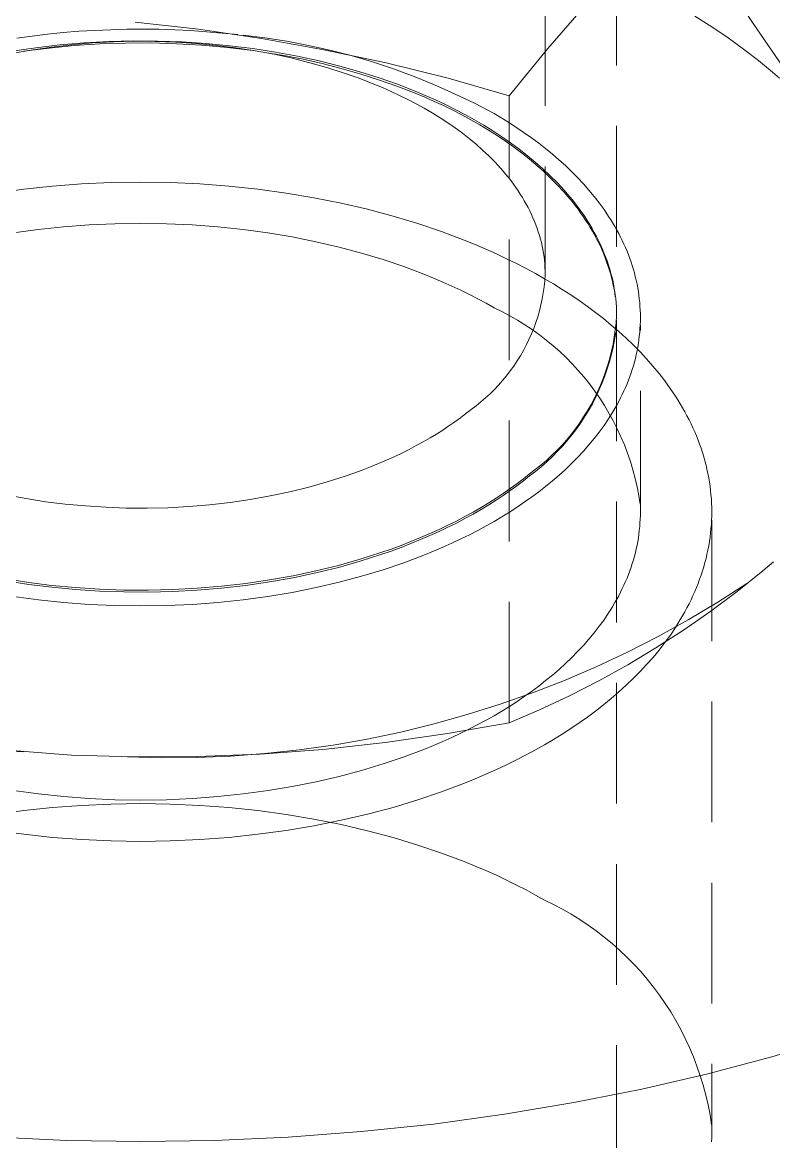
# Model space of a CAD drawing. Header units: millimetres. Extents: x -124 to 15640, y 659 to 4121.
# Drawn here: x 4185.07 to 4192.96, y 2325.64 to 2337.41 of the extents above; entities that cross this region are included whole.
import ezdxf

# ---------------------------------------------------------------- set-up
doc = ezdxf.new("R2010")
doc.units = ezdxf.units.MM
doc.linetypes.add('HIDDEN', pattern=[1.905, 1.27, -0.635])
doc.layers.add('ZANO_R_przerywana', color=7, linetype='HIDDEN', lineweight=0)

msp = doc.modelspace()

# ---------------------------------------------------------------- linework, layer by layer
at = {"layer": 'ZANO_R_przerywana'}
for p, q in [((4191.311, 2342.032), (4191.311, 2334.324)), ((4190.561, 2341.607), (4190.561, 2334.753)), ((4192.74, 2337.403), (4192.352, 2338.004)), ((4190.589, 2337.131), (4191.01, 2337.614)), ((4192.132, 2337.472), (4192.311, 2337.359)), ((4185.663, 2337.312), (4185.83, 2337.322)), ((4185.83, 2337.322), (4185.997, 2337.329)), ((4185.997, 2337.329), (4186.165, 2337.334)), ((4186.165, 2337.334), (4186.333, 2337.335)), ((4186.917, 2337.334), (4186.252, 2337.408)), ((4186.333, 2337.335), (4186.501, 2337.333)), ((4186.501, 2337.333), (4186.669, 2337.328)), ((4186.669, 2337.328), (4186.836, 2337.32)), ((4186.836, 2337.32), (4187.003, 2337.308)), ((4187.579, 2337.238), (4186.917, 2337.334)), ((4192.311, 2337.359), (4192.482, 2337.243)), ((4193.147, 2336.814), (4192.74, 2337.403)), ((4185.009, 2337.24), (4185.17, 2337.262)), ((4185.17, 2337.262), (4185.333, 2337.282)), ((4185.333, 2337.282), (4185.497, 2337.298)), ((4185.497, 2337.298), (4185.663, 2337.312)), ((4185.975, 2337.205), (4185.717, 2337.191)), ((4186.025, 2337.201), (4185.807, 2337.19)), ((4186.232, 2337.211), (4185.975, 2337.205)), ((4186.244, 2337.207), (4186.025, 2337.201)), ((4186.489, 2337.209), (4186.232, 2337.211)), ((4186.462, 2337.205), (4186.244, 2337.207)), ((4186.679, 2337.198), (4186.462, 2337.205)), ((4186.744, 2337.2), (4186.489, 2337.209)), ((4186.893, 2337.184), (4186.679, 2337.198)), ((4186.996, 2337.184), (4186.744, 2337.2)), ((4187.003, 2337.308), (4187.168, 2337.294)), ((4187.168, 2337.294), (4187.332, 2337.277)), ((4187.387, 2337.27), (4187.617, 2337.243)), ((4188.237, 2337.119), (4187.579, 2337.238)), ((4187.617, 2337.243), (4187.846, 2337.207)), ((4187.846, 2337.207), (4188.074, 2337.164)), ((4192.482, 2337.243), (4192.646, 2337.125)), ((4185.16, 2337.115), (4184.951, 2337.078)), ((4185.208, 2337.14), (4184.957, 2337.103)), ((4185.348, 2337.136), (4185.082, 2337.102)), ((4185.373, 2337.146), (4185.16, 2337.115)), ((4185.461, 2337.169), (4185.208, 2337.14)), ((4185.615, 2337.162), (4185.348, 2337.136)), ((4185.589, 2337.171), (4185.373, 2337.146)), ((4185.717, 2337.191), (4185.461, 2337.169)), ((4185.807, 2337.19), (4185.589, 2337.171)), ((4185.883, 2337.18), (4185.615, 2337.162)), ((4186.151, 2337.189), (4185.883, 2337.18)), ((4186.419, 2337.19), (4186.151, 2337.189)), ((4186.687, 2337.182), (4186.419, 2337.19)), ((4186.955, 2337.166), (4186.687, 2337.182)), ((4187.104, 2337.164), (4186.893, 2337.184)), ((4187.222, 2337.142), (4186.955, 2337.166)), ((4187.244, 2337.16), (4186.996, 2337.184)), ((4187.312, 2337.138), (4187.104, 2337.164)), ((4187.488, 2337.109), (4187.222, 2337.142)), ((4187.488, 2337.13), (4187.244, 2337.16)), ((4187.514, 2337.107), (4187.312, 2337.138)), ((4187.727, 2337.093), (4187.488, 2337.13)), ((4187.712, 2337.07), (4187.514, 2337.107)), ((4187.816, 2337.057), (4187.614, 2337.091)), ((4187.959, 2337.05), (4187.727, 2337.093)), ((4188.074, 2337.164), (4188.3, 2337.114)), ((4188.892, 2336.979), (4188.237, 2337.119)), ((4188.3, 2337.114), (4188.524, 2337.056)), ((4190.184, 2336.635), (4190.589, 2337.131)), ((4192.646, 2337.125), (4192.802, 2337.004)), ((4187.904, 2337.028), (4187.712, 2337.07)), ((4188.018, 2337.018), (4187.816, 2337.057)), ((4188.089, 2336.982), (4187.904, 2337.028)), ((4188.185, 2337.001), (4187.959, 2337.05)), ((4188.218, 2336.973), (4188.018, 2337.018)), ((4188.268, 2336.931), (4188.089, 2336.982)), ((4188.403, 2336.946), (4188.185, 2337.001)), ((4188.417, 2336.922), (4188.218, 2336.973)), ((4188.524, 2337.056), (4188.746, 2336.99)), ((4188.746, 2336.99), (4188.966, 2336.917)), ((4189.541, 2336.818), (4188.892, 2336.979)), ((4192.802, 2337.004), (4192.951, 2336.881)), ((4188.44, 2336.877), (4188.268, 2336.931)), ((4188.613, 2336.887), (4188.403, 2336.946)), ((4188.614, 2336.866), (4188.417, 2336.922)), ((4188.605, 2336.819), (4188.44, 2336.877)), ((4188.816, 2336.823), (4188.613, 2336.887)), ((4188.81, 2336.803), (4188.614, 2336.866)), ((4188.966, 2336.917), (4189.184, 2336.838)), ((4192.951, 2336.881), (4193.022, 2336.818)), ((4188.762, 2336.758), (4188.605, 2336.819)), ((4188.853, 2336.72), (4188.762, 2336.758)), ((4189.003, 2336.735), (4188.81, 2336.803)), ((4189.009, 2336.755), (4188.816, 2336.823)), ((4189.194, 2336.662), (4189.003, 2336.735)), ((4189.194, 2336.683), (4189.009, 2336.755)), ((4189.184, 2336.838), (4189.398, 2336.75)), ((4189.398, 2336.75), (4189.61, 2336.656)), ((4190.184, 2336.635), (4189.541, 2336.818)), ((4188.943, 2336.68), (4188.853, 2336.72)), ((4189.032, 2336.639), (4188.943, 2336.68)), ((4189.119, 2336.595), (4189.032, 2336.639)), ((4189.301, 2336.638), (4189.194, 2336.683)), ((4189.295, 2336.62), (4189.194, 2336.662)), ((4189.394, 2336.576), (4189.295, 2336.62)), ((4189.407, 2336.591), (4189.301, 2336.638)), ((4189.61, 2336.656), (4189.819, 2336.555)), ((4190.184, 2330.045), (4190.184, 2336.635)), ((4189.206, 2336.55), (4189.119, 2336.595)), ((4189.291, 2336.503), (4189.206, 2336.55)), ((4189.375, 2336.454), (4189.291, 2336.503)), ((4189.493, 2336.531), (4189.394, 2336.576)), ((4189.512, 2336.542), (4189.407, 2336.591)), ((4189.59, 2336.483), (4189.493, 2336.531)), ((4189.615, 2336.491), (4189.512, 2336.542)), ((4189.717, 2336.438), (4189.615, 2336.491)), ((4189.819, 2336.555), (4190.024, 2336.447)), ((4189.457, 2336.403), (4189.375, 2336.454)), ((4189.537, 2336.351), (4189.457, 2336.403)), ((4189.686, 2336.434), (4189.59, 2336.483)), ((4189.781, 2336.382), (4189.686, 2336.434)), ((4189.817, 2336.383), (4189.717, 2336.438)), ((4189.874, 2336.329), (4189.781, 2336.382)), ((4189.915, 2336.325), (4189.817, 2336.383)), ((4190.024, 2336.447), (4190.105, 2336.399)), ((4190.105, 2336.399), (4190.185, 2336.349)), ((4189.615, 2336.297), (4189.537, 2336.351)), ((4189.691, 2336.241), (4189.615, 2336.297)), ((4189.966, 2336.274), (4189.874, 2336.329)), ((4190.012, 2336.266), (4189.915, 2336.325)), ((4190.055, 2336.217), (4189.966, 2336.274)), ((4190.106, 2336.204), (4190.012, 2336.266)), ((4190.185, 2336.349), (4190.264, 2336.298)), ((4190.264, 2336.298), (4190.342, 2336.246)), ((4189.764, 2336.184), (4189.691, 2336.241)), ((4189.835, 2336.125), (4189.764, 2336.184)), ((4190.143, 2336.158), (4190.055, 2336.217)), ((4190.198, 2336.141), (4190.106, 2336.204)), ((4190.228, 2336.098), (4190.143, 2336.158)), ((4190.287, 2336.075), (4190.198, 2336.141)), ((4190.342, 2336.246), (4190.418, 2336.192)), ((4190.418, 2336.192), (4190.493, 2336.136)), ((4189.904, 2336.064), (4189.835, 2336.125)), ((4189.97, 2336.002), (4189.904, 2336.064)), ((4190.312, 2336.036), (4190.228, 2336.098)), ((4190.373, 2336.008), (4190.287, 2336.075)), ((4190.392, 2335.972), (4190.312, 2336.036)), ((4190.493, 2336.136), (4190.566, 2336.08)), ((4190.566, 2336.08), (4190.637, 2336.021)), ((4190.637, 2336.021), (4190.706, 2335.962)), ((4190.032, 2335.939), (4189.97, 2336.002)), ((4190.063, 2335.906), (4190.032, 2335.939)), ((4190.092, 2335.874), (4190.063, 2335.906)), ((4190.457, 2335.938), (4190.373, 2336.008)), ((4190.47, 2335.906), (4190.392, 2335.972)), ((4190.538, 2335.867), (4190.457, 2335.938)), ((4190.546, 2335.839), (4190.47, 2335.906)), ((4190.706, 2335.962), (4190.774, 2335.901)), ((4190.121, 2335.841), (4190.092, 2335.874)), ((4190.149, 2335.808), (4190.121, 2335.841)), ((4190.176, 2335.774), (4190.149, 2335.808)), ((4190.615, 2335.794), (4190.538, 2335.867)), ((4190.618, 2335.77), (4190.546, 2335.839)), ((4190.689, 2335.719), (4190.615, 2335.794)), ((4190.774, 2335.901), (4190.839, 2335.838)), ((4190.839, 2335.838), (4190.902, 2335.775)), ((4185.082, 2335.653), (4185.385, 2335.685)), ((4185.385, 2335.685), (4185.691, 2335.708)), ((4185.691, 2335.708), (4186.001, 2335.722)), ((4186.001, 2335.722), (4186.311, 2335.727)), ((4186.311, 2335.727), (4186.622, 2335.722)), ((4186.622, 2335.722), (4186.931, 2335.708)), ((4186.931, 2335.708), (4187.237, 2335.685)), ((4187.237, 2335.685), (4187.541, 2335.653)), ((4190.202, 2335.74), (4190.176, 2335.774)), ((4190.228, 2335.706), (4190.202, 2335.74)), ((4190.253, 2335.672), (4190.228, 2335.706)), ((4190.276, 2335.637), (4190.253, 2335.672)), ((4190.688, 2335.7), (4190.618, 2335.77)), ((4190.754, 2335.628), (4190.688, 2335.7)), ((4190.725, 2335.681), (4190.689, 2335.719)), ((4190.759, 2335.643), (4190.725, 2335.681)), ((4190.902, 2335.775), (4190.962, 2335.71)), ((4190.962, 2335.71), (4191.021, 2335.644)), ((4184.783, 2335.612), (4185.082, 2335.653)), ((4187.541, 2335.653), (4187.839, 2335.612)), ((4187.839, 2335.612), (4188.131, 2335.563)), ((4188.131, 2335.563), (4188.417, 2335.506)), ((4190.299, 2335.602), (4190.276, 2335.637)), ((4190.321, 2335.567), (4190.299, 2335.602)), ((4190.342, 2335.531), (4190.321, 2335.567)), ((4190.786, 2335.592), (4190.754, 2335.628)), ((4190.793, 2335.604), (4190.759, 2335.643)), ((4190.817, 2335.555), (4190.786, 2335.592)), ((4190.826, 2335.565), (4190.793, 2335.604)), ((4190.848, 2335.518), (4190.817, 2335.555)), ((4190.858, 2335.525), (4190.826, 2335.565)), ((4191.021, 2335.644), (4191.076, 2335.576)), ((4191.076, 2335.576), (4191.129, 2335.508)), ((4188.417, 2335.506), (4188.694, 2335.442)), ((4188.694, 2335.442), (4188.963, 2335.37)), ((4190.362, 2335.496), (4190.342, 2335.531)), ((4190.381, 2335.46), (4190.362, 2335.496)), ((4190.4, 2335.424), (4190.381, 2335.46)), ((4190.877, 2335.481), (4190.848, 2335.518)), ((4190.889, 2335.486), (4190.858, 2335.525)), ((4190.906, 2335.443), (4190.877, 2335.481)), ((4190.919, 2335.445), (4190.889, 2335.486)), ((4190.933, 2335.405), (4190.906, 2335.443)), ((4190.948, 2335.405), (4190.919, 2335.445)), ((4191.129, 2335.508), (4191.18, 2335.438)), ((4191.18, 2335.438), (4191.227, 2335.367)), ((4188.963, 2335.37), (4189.223, 2335.291)), ((4190.417, 2335.387), (4190.4, 2335.424)), ((4190.433, 2335.351), (4190.417, 2335.387)), ((4190.449, 2335.314), (4190.433, 2335.351)), ((4190.463, 2335.277), (4190.449, 2335.314)), ((4190.96, 2335.367), (4190.933, 2335.405)), ((4190.976, 2335.364), (4190.948, 2335.405)), ((4190.986, 2335.328), (4190.96, 2335.367)), ((4191.003, 2335.323), (4190.976, 2335.364)), ((4191.011, 2335.289), (4190.986, 2335.328)), ((4191.029, 2335.281), (4191.003, 2335.323)), ((4191.227, 2335.367), (4191.25, 2335.332)), ((4191.25, 2335.332), (4191.272, 2335.296)), ((4185.235, 2335.229), (4184.974, 2335.194)), ((4185.501, 2335.257), (4185.235, 2335.229)), ((4185.769, 2335.277), (4185.501, 2335.257)), ((4186.039, 2335.289), (4185.769, 2335.277)), ((4186.311, 2335.293), (4186.039, 2335.289)), ((4186.583, 2335.289), (4186.311, 2335.293)), ((4186.853, 2335.277), (4186.583, 2335.289)), ((4187.122, 2335.257), (4186.853, 2335.277)), ((4187.387, 2335.229), (4187.122, 2335.257)), ((4187.648, 2335.194), (4187.387, 2335.229)), ((4189.223, 2335.291), (4189.472, 2335.207)), ((4189.472, 2335.207), (4189.711, 2335.117)), ((4190.477, 2335.241), (4190.463, 2335.277)), ((4190.489, 2335.204), (4190.477, 2335.241)), ((4190.501, 2335.166), (4190.489, 2335.204)), ((4191.035, 2335.25), (4191.011, 2335.289)), ((4191.053, 2335.24), (4191.029, 2335.281)), ((4191.058, 2335.211), (4191.035, 2335.25)), ((4191.077, 2335.198), (4191.053, 2335.24)), ((4191.08, 2335.172), (4191.058, 2335.211)), ((4191.1, 2335.156), (4191.077, 2335.198)), ((4191.272, 2335.296), (4191.293, 2335.26)), ((4191.293, 2335.26), (4191.314, 2335.223)), ((4191.314, 2335.223), (4191.334, 2335.187)), ((4187.904, 2335.151), (4187.648, 2335.194)), ((4188.153, 2335.101), (4187.904, 2335.151)), ((4188.396, 2335.044), (4188.153, 2335.101)), ((4189.711, 2335.117), (4189.826, 2335.07)), ((4190.511, 2335.129), (4190.501, 2335.166)), ((4190.521, 2335.092), (4190.511, 2335.129)), ((4190.529, 2335.055), (4190.521, 2335.092)), ((4191.101, 2335.132), (4191.08, 2335.172)), ((4191.121, 2335.113), (4191.1, 2335.156)), ((4191.121, 2335.092), (4191.101, 2335.132)), ((4191.142, 2335.07), (4191.121, 2335.113)), ((4191.141, 2335.052), (4191.121, 2335.092)), ((4191.334, 2335.187), (4191.353, 2335.15)), ((4191.353, 2335.15), (4191.371, 2335.113)), ((4191.371, 2335.113), (4191.388, 2335.076)), ((4188.632, 2334.981), (4188.396, 2335.044)), ((4188.859, 2334.913), (4188.632, 2334.981)), ((4189.826, 2335.07), (4189.939, 2335.022)), ((4189.939, 2335.022), (4190.049, 2334.972)), ((4190.049, 2334.972), (4190.155, 2334.922)), ((4190.537, 2335.017), (4190.529, 2335.055)), ((4190.543, 2334.98), (4190.537, 2335.017)), ((4190.549, 2334.942), (4190.543, 2334.98)), ((4191.159, 2335.012), (4191.141, 2335.052)), ((4191.161, 2335.028), (4191.142, 2335.07)), ((4191.176, 2334.971), (4191.159, 2335.012)), ((4191.179, 2334.984), (4191.161, 2335.028)), ((4191.192, 2334.93), (4191.176, 2334.971)), ((4191.196, 2334.941), (4191.179, 2334.984)), ((4191.388, 2335.076), (4191.405, 2335.038)), ((4191.405, 2335.038), (4191.421, 2335.001)), ((4191.421, 2335.001), (4191.436, 2334.963)), ((4191.436, 2334.963), (4191.45, 2334.925)), ((4189.077, 2334.839), (4188.859, 2334.913)), ((4190.155, 2334.922), (4190.259, 2334.871)), ((4190.259, 2334.871), (4190.36, 2334.819)), ((4190.553, 2334.905), (4190.549, 2334.942)), ((4190.557, 2334.867), (4190.553, 2334.905)), ((4190.559, 2334.83), (4190.557, 2334.867)), ((4191.207, 2334.89), (4191.192, 2334.93)), ((4191.212, 2334.898), (4191.196, 2334.941)), ((4191.221, 2334.849), (4191.207, 2334.89)), ((4191.226, 2334.854), (4191.212, 2334.898)), ((4191.235, 2334.808), (4191.221, 2334.849)), ((4191.24, 2334.811), (4191.226, 2334.854)), ((4191.45, 2334.925), (4191.463, 2334.887)), ((4191.463, 2334.887), (4191.476, 2334.849)), ((4191.476, 2334.849), (4191.488, 2334.81)), ((4189.286, 2334.76), (4189.077, 2334.839)), ((4189.387, 2334.719), (4189.286, 2334.76)), ((4190.36, 2334.819), (4190.459, 2334.766)), ((4190.459, 2334.766), (4190.554, 2334.712)), ((4190.557, 2334.689), (4190.561, 2334.753)), ((4190.561, 2334.792), (4190.559, 2334.83)), ((4191.247, 2334.767), (4191.235, 2334.808)), ((4191.252, 2334.767), (4191.24, 2334.811)), ((4191.258, 2334.725), (4191.247, 2334.767)), ((4191.264, 2334.723), (4191.252, 2334.767)), ((4191.268, 2334.684), (4191.258, 2334.725)), ((4191.488, 2334.81), (4191.498, 2334.772)), ((4191.498, 2334.772), (4191.508, 2334.733)), ((4191.508, 2334.733), (4191.518, 2334.695)), ((4189.485, 2334.677), (4189.387, 2334.719)), ((4189.581, 2334.634), (4189.485, 2334.677)), ((4189.675, 2334.59), (4189.581, 2334.634)), ((4190.541, 2334.562), (4190.55, 2334.625)), ((4190.55, 2334.625), (4190.557, 2334.689)), ((4190.554, 2334.712), (4190.647, 2334.657)), ((4190.647, 2334.657), (4190.739, 2334.6)), ((4191.274, 2334.679), (4191.264, 2334.723)), ((4191.277, 2334.643), (4191.268, 2334.684)), ((4191.282, 2334.635), (4191.274, 2334.679)), ((4191.285, 2334.601), (4191.277, 2334.643)), ((4191.29, 2334.591), (4191.282, 2334.635)), ((4191.518, 2334.695), (4191.526, 2334.656)), ((4191.526, 2334.656), (4191.533, 2334.617)), ((4191.533, 2334.617), (4191.54, 2334.578)), ((4189.766, 2334.545), (4189.675, 2334.59)), ((4189.854, 2334.499), (4189.766, 2334.545)), ((4189.94, 2334.453), (4189.854, 2334.499)), ((4190.516, 2334.436), (4190.529, 2334.499)), ((4190.529, 2334.499), (4190.541, 2334.562)), ((4190.739, 2334.6), (4190.829, 2334.542)), ((4190.829, 2334.542), (4190.918, 2334.482)), ((4191.292, 2334.56), (4191.285, 2334.601)), ((4191.297, 2334.547), (4191.29, 2334.591)), ((4191.298, 2334.518), (4191.292, 2334.56)), ((4191.302, 2334.502), (4191.297, 2334.547)), ((4191.306, 2334.458), (4191.302, 2334.502)), ((4191.54, 2334.578), (4191.546, 2334.539)), ((4191.546, 2334.539), (4191.55, 2334.5)), ((4191.55, 2334.5), (4191.554, 2334.461)), ((4190.024, 2334.406), (4189.94, 2334.453)), ((4190.107, 2334.366), (4190.024, 2334.406)), ((4190.483, 2334.312), (4190.5, 2334.374)), ((4190.5, 2334.374), (4190.516, 2334.436)), ((4190.918, 2334.482), (4191.005, 2334.42)), ((4191.005, 2334.42), (4191.09, 2334.357)), ((4191.309, 2334.414), (4191.306, 2334.458)), ((4191.311, 2334.37), (4191.309, 2334.414)), ((4191.554, 2334.461), (4191.557, 2334.421)), ((4191.557, 2334.421), (4191.56, 2334.382)), ((4191.56, 2334.382), (4191.561, 2334.343)), ((4190.189, 2334.322), (4190.107, 2334.366)), ((4190.269, 2334.277), (4190.189, 2334.322)), ((4190.348, 2334.228), (4190.269, 2334.277)), ((4190.463, 2334.251), (4190.483, 2334.312)), ((4191.09, 2334.357), (4191.174, 2334.292)), ((4191.174, 2334.292), (4191.255, 2334.225)), ((4191.306, 2334.249), (4191.311, 2334.324)), ((4191.311, 2334.275), (4191.311, 2222.036)), ((4191.561, 2334.265), (4191.56, 2334.225)), ((4191.561, 2334.343), (4191.561, 2334.304)), ((4191.561, 2334.304), (4191.561, 2334.265)), ((4190.425, 2334.177), (4190.348, 2334.228)), ((4190.417, 2334.131), (4190.441, 2334.19)), ((4190.5, 2334.123), (4190.425, 2334.177)), ((4190.441, 2334.19), (4190.463, 2334.251)), ((4191.255, 2334.225), (4191.334, 2334.157)), ((4191.287, 2334.099), (4191.298, 2334.174)), ((4191.291, 2334.07), (4191.304, 2334.148)), ((4191.298, 2334.174), (4191.306, 2334.249)), ((4191.334, 2334.157), (4191.411, 2334.088)), ((4191.554, 2334.147), (4191.55, 2334.108)), ((4191.557, 2334.186), (4191.554, 2334.147)), ((4191.56, 2334.225), (4191.557, 2334.186)), ((4191.561, 2332.263), (4191.561, 2334.225)), ((4190.363, 2334.014), (4190.391, 2334.072)), ((4190.391, 2334.072), (4190.417, 2334.131)), ((4190.573, 2334.066), (4190.5, 2334.123)), ((4190.645, 2334.007), (4190.573, 2334.066)), ((4191.258, 2333.951), (4191.274, 2334.025)), ((4191.274, 2334.025), (4191.287, 2334.099)), ((4191.276, 2333.993), (4191.291, 2334.07)), ((4191.411, 2334.088), (4191.486, 2334.016)), ((4191.54, 2334.03), (4191.533, 2333.991)), ((4191.546, 2334.069), (4191.54, 2334.03)), ((4191.55, 2334.108), (4191.546, 2334.069)), ((4190.267, 2333.847), (4190.301, 2333.902)), ((4190.301, 2333.902), (4190.333, 2333.958)), ((4190.333, 2333.958), (4190.363, 2334.014)), ((4190.714, 2333.946), (4190.645, 2334.007)), ((4190.781, 2333.882), (4190.714, 2333.946)), ((4191.237, 2333.841), (4191.258, 2333.917)), ((4191.24, 2333.878), (4191.258, 2333.951)), ((4191.258, 2333.917), (4191.276, 2333.993)), ((4191.486, 2334.016), (4191.558, 2333.944)), ((4191.518, 2333.913), (4191.509, 2333.874)), ((4191.526, 2333.952), (4191.518, 2333.913)), ((4191.533, 2333.991), (4191.526, 2333.952)), ((4191.558, 2333.944), (4191.627, 2333.869)), ((4190.194, 2333.742), (4190.232, 2333.794)), ((4190.232, 2333.794), (4190.267, 2333.847)), ((4190.846, 2333.816), (4190.781, 2333.882)), ((4190.908, 2333.748), (4190.846, 2333.816)), ((4191.195, 2333.733), (4191.219, 2333.805)), ((4191.214, 2333.766), (4191.237, 2333.841)), ((4191.219, 2333.805), (4191.24, 2333.878)), ((4191.488, 2333.797), (4191.476, 2333.759)), ((4191.499, 2333.836), (4191.488, 2333.797)), ((4191.509, 2333.874), (4191.499, 2333.836)), ((4191.627, 2333.869), (4191.693, 2333.794)), ((4191.693, 2333.794), (4191.757, 2333.717)), ((4190.114, 2333.641), (4190.155, 2333.691)), ((4190.155, 2333.691), (4190.194, 2333.742)), ((4190.969, 2333.678), (4190.908, 2333.748)), ((4191.026, 2333.606), (4190.969, 2333.678)), ((4191.16, 2333.618), (4191.188, 2333.692)), ((4191.17, 2333.662), (4191.195, 2333.733)), ((4191.188, 2333.692), (4191.214, 2333.766)), ((4191.45, 2333.683), (4191.436, 2333.645)), ((4191.463, 2333.721), (4191.45, 2333.683)), ((4191.476, 2333.759), (4191.463, 2333.721)), ((4191.757, 2333.717), (4191.818, 2333.638)), ((4190.027, 2333.547), (4190.072, 2333.593)), ((4190.072, 2333.593), (4190.114, 2333.641)), ((4191.082, 2333.531), (4191.026, 2333.606)), ((4191.111, 2333.523), (4191.141, 2333.592)), ((4191.129, 2333.546), (4191.16, 2333.618)), ((4191.141, 2333.592), (4191.17, 2333.662)), ((4191.405, 2333.569), (4191.388, 2333.532)), ((4191.421, 2333.607), (4191.405, 2333.569)), ((4191.436, 2333.645), (4191.421, 2333.607)), ((4191.818, 2333.638), (4191.875, 2333.559)), ((4191.875, 2333.559), (4191.93, 2333.478)), ((4189.885, 2333.417), (4189.934, 2333.458)), ((4189.934, 2333.458), (4189.982, 2333.502)), ((4189.982, 2333.502), (4190.027, 2333.547)), ((4191.043, 2333.388), (4191.078, 2333.455)), ((4191.06, 2333.405), (4191.096, 2333.475)), ((4191.078, 2333.455), (4191.111, 2333.523)), ((4191.134, 2333.455), (4191.082, 2333.531)), ((4191.096, 2333.475), (4191.129, 2333.546)), ((4191.184, 2333.378), (4191.134, 2333.455)), ((4191.353, 2333.458), (4191.334, 2333.421)), ((4191.371, 2333.495), (4191.353, 2333.458)), ((4191.388, 2333.532), (4191.371, 2333.495)), ((4191.93, 2333.478), (4191.956, 2333.437)), ((4191.956, 2333.437), (4191.981, 2333.396)), ((4189.784, 2333.338), (4189.729, 2333.294)), ((4189.784, 2333.338), (4189.835, 2333.377)), ((4189.835, 2333.377), (4189.885, 2333.417)), ((4190.965, 2333.259), (4191.005, 2333.323)), ((4190.981, 2333.269), (4191.022, 2333.336)), ((4191.005, 2333.323), (4191.043, 2333.388)), ((4191.022, 2333.336), (4191.06, 2333.405)), ((4191.231, 2333.298), (4191.184, 2333.378)), ((4191.294, 2333.348), (4191.272, 2333.312)), ((4191.314, 2333.384), (4191.294, 2333.348)), ((4191.334, 2333.421), (4191.314, 2333.384)), ((4191.981, 2333.396), (4192.005, 2333.355)), ((4192.005, 2333.355), (4192.029, 2333.313)), ((4192.029, 2333.313), (4192.051, 2333.272)), ((4189.611, 2333.207), (4189.55, 2333.164)), ((4189.671, 2333.25), (4189.611, 2333.207)), ((4189.729, 2333.294), (4189.671, 2333.25)), ((4190.879, 2333.134), (4190.924, 2333.196)), ((4190.894, 2333.139), (4190.939, 2333.203)), ((4190.924, 2333.196), (4190.965, 2333.259)), ((4190.939, 2333.203), (4190.981, 2333.269)), ((4191.228, 2333.24), (4191.18, 2333.17)), ((4191.25, 2333.276), (4191.228, 2333.24)), ((4191.276, 2333.217), (4191.231, 2333.298)), ((4191.272, 2333.312), (4191.25, 2333.276)), ((4191.318, 2333.134), (4191.276, 2333.217)), ((4192.051, 2333.272), (4192.073, 2333.229)), ((4192.073, 2333.229), (4192.094, 2333.187)), ((4189.419, 2333.079), (4189.351, 2333.038)), ((4189.485, 2333.121), (4189.419, 2333.079)), ((4189.55, 2333.164), (4189.485, 2333.121)), ((4190.833, 2333.075), (4190.879, 2333.134)), ((4190.846, 2333.076), (4190.894, 2333.139)), ((4191.13, 2333.1), (4191.077, 2333.031)), ((4191.18, 2333.17), (4191.13, 2333.1)), ((4191.357, 2333.05), (4191.318, 2333.134)), ((4192.094, 2333.187), (4192.114, 2333.145)), ((4192.114, 2333.145), (4192.133, 2333.102)), ((4192.133, 2333.102), (4192.151, 2333.059)), ((4189.28, 2332.997), (4189.207, 2332.957)), ((4189.351, 2333.038), (4189.28, 2332.997)), ((4190.735, 2332.96), (4190.785, 2333.016)), ((4190.745, 2332.955), (4190.797, 2333.015)), ((4190.785, 2333.016), (4190.833, 2333.075)), ((4190.797, 2333.015), (4190.846, 2333.076)), ((4191.021, 2332.964), (4190.963, 2332.898)), ((4191.077, 2333.031), (4191.021, 2332.964)), ((4191.393, 2332.965), (4191.357, 2333.05)), ((4191.426, 2332.879), (4191.393, 2332.965)), ((4192.151, 2333.059), (4192.168, 2333.016)), ((4192.168, 2333.016), (4192.184, 2332.972)), ((4192.184, 2332.972), (4192.199, 2332.929)), ((4189.055, 2332.879), (4188.975, 2332.841)), ((4189.132, 2332.918), (4189.055, 2332.879)), ((4189.207, 2332.957), (4189.132, 2332.918)), ((4190.574, 2332.801), (4190.629, 2332.852)), ((4190.629, 2332.852), (4190.683, 2332.905)), ((4190.637, 2332.842), (4190.692, 2332.898)), ((4190.683, 2332.905), (4190.735, 2332.96)), ((4190.692, 2332.898), (4190.745, 2332.955)), ((4190.963, 2332.898), (4190.902, 2332.833)), ((4191.456, 2332.791), (4191.426, 2332.879)), ((4192.199, 2332.929), (4192.214, 2332.885)), ((4192.214, 2332.885), (4192.227, 2332.841)), ((4188.725, 2332.734), (4188.638, 2332.7)), ((4188.811, 2332.769), (4188.725, 2332.734)), ((4188.894, 2332.804), (4188.811, 2332.769)), ((4188.975, 2332.841), (4188.894, 2332.804)), ((4190.457, 2332.705), (4190.516, 2332.752)), ((4190.459, 2332.687), (4190.52, 2332.736)), ((4190.516, 2332.752), (4190.574, 2332.801)), ((4190.52, 2332.736), (4190.579, 2332.788)), ((4190.579, 2332.788), (4190.637, 2332.842)), ((4190.839, 2332.769), (4190.774, 2332.707)), ((4190.902, 2332.833), (4190.839, 2332.769)), ((4191.483, 2332.703), (4191.456, 2332.791)), ((4192.227, 2332.841), (4192.239, 2332.797)), ((4192.239, 2332.797), (4192.251, 2332.753)), ((4192.251, 2332.753), (4192.261, 2332.709)), ((4188.458, 2332.635), (4188.27, 2332.576)), ((4188.549, 2332.667), (4188.458, 2332.635)), ((4188.638, 2332.7), (4188.549, 2332.667)), ((4190.332, 2332.608), (4190.264, 2332.556)), ((4190.397, 2332.66), (4190.332, 2332.608)), ((4190.332, 2332.587), (4190.397, 2332.639)), ((4190.397, 2332.66), (4190.457, 2332.705)), ((4190.397, 2332.639), (4190.459, 2332.687)), ((4190.707, 2332.646), (4190.637, 2332.586)), ((4190.774, 2332.707), (4190.707, 2332.646)), ((4191.506, 2332.613), (4191.483, 2332.703)), ((4191.527, 2332.523), (4191.506, 2332.613)), ((4192.261, 2332.709), (4192.271, 2332.665)), ((4192.271, 2332.665), (4192.279, 2332.62)), ((4192.279, 2332.62), (4192.287, 2332.576)), ((4188.077, 2332.521), (4187.877, 2332.472)), ((4188.27, 2332.576), (4188.077, 2332.521)), ((4190.194, 2332.505), (4190.121, 2332.455)), ((4190.264, 2332.556), (4190.194, 2332.505)), ((4190.194, 2332.485), (4190.264, 2332.536)), ((4190.264, 2332.536), (4190.332, 2332.587)), ((4190.566, 2332.528), (4190.493, 2332.471)), ((4190.637, 2332.586), (4190.566, 2332.528)), ((4191.545, 2332.432), (4191.527, 2332.523)), ((4192.287, 2332.576), (4192.293, 2332.531)), ((4192.293, 2332.531), (4192.299, 2332.487)), ((4185.108, 2332.4), (4184.911, 2332.436)), ((4185.311, 2332.368), (4185.108, 2332.4)), ((4187.463, 2332.391), (4187.25, 2332.36)), ((4187.672, 2332.429), (4187.463, 2332.391)), ((4187.877, 2332.472), (4187.672, 2332.429)), ((4190.046, 2332.405), (4189.968, 2332.355)), ((4189.968, 2332.335), (4190.046, 2332.384)), ((4190.121, 2332.455), (4190.046, 2332.405)), ((4190.046, 2332.384), (4190.121, 2332.434)), ((4190.121, 2332.434), (4190.194, 2332.485)), ((4190.419, 2332.416), (4190.342, 2332.362)), ((4190.493, 2332.471), (4190.419, 2332.416)), ((4191.56, 2332.341), (4191.545, 2332.432)), ((4192.299, 2332.487), (4192.303, 2332.442)), ((4192.303, 2332.442), (4192.307, 2332.397)), ((4192.307, 2332.397), (4192.309, 2332.352)), ((4185.518, 2332.343), (4185.311, 2332.368)), ((4185.73, 2332.323), (4185.518, 2332.343)), ((4185.944, 2332.309), (4185.73, 2332.323)), ((4186.16, 2332.301), (4185.944, 2332.309)), ((4186.379, 2332.3), (4186.16, 2332.301)), ((4186.598, 2332.305), (4186.379, 2332.3)), ((4186.816, 2332.317), (4186.598, 2332.305)), ((4187.034, 2332.335), (4186.816, 2332.317)), ((4187.25, 2332.36), (4187.034, 2332.335)), ((4189.804, 2332.259), (4189.718, 2332.211)), ((4189.887, 2332.307), (4189.804, 2332.259)), ((4189.804, 2332.238), (4189.887, 2332.286)), ((4189.968, 2332.355), (4189.887, 2332.307)), ((4189.887, 2332.286), (4189.968, 2332.335)), ((4190.186, 2332.258), (4190.105, 2332.209)), ((4190.265, 2332.309), (4190.186, 2332.258)), ((4190.342, 2332.362), (4190.265, 2332.309)), ((4191.561, 2332.223), (4191.561, 2332.263)), ((4192.309, 2332.352), (4192.311, 2332.307)), ((4192.311, 2332.307), (4192.311, 2332.263)), ((4192.311, 2332.263), (4192.311, 2332.218)), ((4189.63, 2332.165), (4189.539, 2332.12)), ((4189.539, 2332.099), (4189.63, 2332.144)), ((4189.718, 2332.211), (4189.63, 2332.165)), ((4189.63, 2332.144), (4189.718, 2332.191)), ((4189.718, 2332.191), (4189.804, 2332.238)), ((4190.024, 2332.16), (4189.941, 2332.113)), ((4190.105, 2332.209), (4190.024, 2332.16)), ((4191.554, 2332.106), (4191.557, 2332.145)), ((4191.557, 2332.145), (4191.56, 2332.184)), ((4191.56, 2332.184), (4191.561, 2332.223)), ((4192.309, 2332.173), (4192.307, 2332.128)), ((4192.311, 2332.218), (4192.309, 2332.173)), ((4192.311, 2332.173), (4192.311, 2325.731)), ((4189.35, 2332.032), (4189.252, 2331.99)), ((4189.446, 2332.075), (4189.35, 2332.032)), ((4189.35, 2332.011), (4189.446, 2332.054)), ((4189.539, 2332.12), (4189.446, 2332.075)), ((4189.446, 2332.054), (4189.539, 2332.099)), ((4189.766, 2332.021), (4189.675, 2331.977)), ((4189.855, 2332.067), (4189.766, 2332.021)), ((4189.941, 2332.113), (4189.855, 2332.067)), ((4191.54, 2331.988), (4191.546, 2332.028)), ((4191.546, 2332.028), (4191.55, 2332.067)), ((4191.55, 2332.067), (4191.554, 2332.106)), ((4192.299, 2332.039), (4192.293, 2331.994)), ((4192.303, 2332.083), (4192.299, 2332.039)), ((4192.307, 2332.128), (4192.303, 2332.083)), ((4189.049, 2331.909), (4188.944, 2331.87)), ((4189.151, 2331.948), (4189.049, 2331.909)), ((4189.049, 2331.888), (4189.151, 2331.928)), ((4189.252, 2331.99), (4189.151, 2331.948)), ((4189.151, 2331.928), (4189.252, 2331.969)), ((4189.252, 2331.969), (4189.35, 2332.011)), ((4189.582, 2331.933), (4189.486, 2331.889)), ((4189.675, 2331.977), (4189.582, 2331.933)), ((4191.518, 2331.872), (4191.526, 2331.911)), ((4191.526, 2331.911), (4191.533, 2331.95)), ((4191.533, 2331.95), (4191.54, 2331.988)), ((4192.279, 2331.905), (4192.271, 2331.86)), ((4192.287, 2331.949), (4192.279, 2331.905)), ((4192.293, 2331.994), (4192.287, 2331.949)), ((4188.836, 2331.833), (4188.616, 2331.763)), ((4188.616, 2331.742), (4188.836, 2331.812)), ((4188.944, 2331.87), (4188.836, 2331.833)), ((4188.836, 2331.812), (4188.944, 2331.849)), ((4188.944, 2331.849), (4189.049, 2331.888)), ((4189.287, 2331.806), (4189.077, 2331.727)), ((4189.387, 2331.847), (4189.287, 2331.806)), ((4189.486, 2331.889), (4189.387, 2331.847)), ((4191.488, 2331.756), (4191.499, 2331.795)), ((4191.499, 2331.795), (4191.509, 2331.833)), ((4191.509, 2331.833), (4191.518, 2331.872)), ((4192.261, 2331.816), (4192.251, 2331.772)), ((4192.271, 2331.86), (4192.261, 2331.816)), ((4188.388, 2331.698), (4188.153, 2331.641)), ((4188.153, 2331.62), (4188.388, 2331.678)), ((4188.616, 2331.763), (4188.388, 2331.698)), ((4188.388, 2331.678), (4188.616, 2331.742)), ((4189.077, 2331.727), (4188.859, 2331.653)), ((4191.45, 2331.641), (4191.463, 2331.68)), ((4191.463, 2331.68), (4191.476, 2331.718)), ((4191.476, 2331.718), (4191.488, 2331.756)), ((4192.227, 2331.684), (4192.214, 2331.64)), ((4192.24, 2331.728), (4192.227, 2331.684)), ((4192.251, 2331.772), (4192.24, 2331.728)), ((4192.848, 2331.64), (4192.961, 2331.735)), ((4185.135, 2331.519), (4184.896, 2331.556)), ((4187.912, 2331.59), (4187.666, 2331.546)), ((4187.666, 2331.525), (4187.912, 2331.569)), ((4188.153, 2331.641), (4187.912, 2331.59)), ((4187.912, 2331.569), (4188.153, 2331.62)), ((4188.632, 2331.585), (4188.397, 2331.522)), ((4188.859, 2331.653), (4188.632, 2331.585)), ((4191.405, 2331.528), (4191.421, 2331.566)), ((4191.421, 2331.566), (4191.436, 2331.604)), ((4191.436, 2331.604), (4191.45, 2331.641)), ((4192.184, 2331.553), (4192.168, 2331.509)), ((4192.199, 2331.596), (4192.184, 2331.553)), ((4192.214, 2331.64), (4192.199, 2331.596)), ((4192.848, 2331.64), (4192.577, 2331.424)), ((4184.896, 2331.535), (4185.135, 2331.498)), ((4185.378, 2331.488), (4185.135, 2331.519)), ((4185.135, 2331.498), (4185.378, 2331.468)), ((4185.627, 2331.465), (4185.378, 2331.488)), ((4185.378, 2331.468), (4185.627, 2331.444)), ((4185.879, 2331.448), (4185.627, 2331.465)), ((4185.627, 2331.444), (4185.879, 2331.428)), ((4186.134, 2331.439), (4185.879, 2331.448)), ((4186.391, 2331.438), (4186.134, 2331.439)), ((4186.648, 2331.444), (4186.391, 2331.438)), ((4186.905, 2331.458), (4186.648, 2331.444)), ((4186.648, 2331.423), (4186.905, 2331.437)), ((4187.162, 2331.48), (4186.905, 2331.458)), ((4186.905, 2331.437), (4187.162, 2331.459)), ((4187.415, 2331.509), (4187.162, 2331.48)), ((4187.162, 2331.459), (4187.415, 2331.488)), ((4187.666, 2331.546), (4187.415, 2331.509)), ((4187.415, 2331.488), (4187.666, 2331.525)), ((4188.154, 2331.465), (4187.904, 2331.415)), ((4188.397, 2331.522), (4188.154, 2331.465)), ((4191.353, 2331.417), (4191.371, 2331.454)), ((4191.371, 2331.454), (4191.388, 2331.491)), ((4191.388, 2331.491), (4191.405, 2331.528)), ((4192.151, 2331.466), (4192.133, 2331.423)), ((4192.168, 2331.509), (4192.151, 2331.466)), ((4192.374, 2331.311), (4192.678, 2331.507)), ((4185.236, 2331.337), (4184.975, 2331.372)), ((4185.501, 2331.309), (4185.236, 2331.337)), ((4185.879, 2331.428), (4186.134, 2331.419)), ((4186.134, 2331.419), (4186.391, 2331.417)), ((4186.391, 2331.417), (4186.648, 2331.423)), ((4187.387, 2331.337), (4187.122, 2331.309)), ((4187.648, 2331.372), (4187.387, 2331.337)), ((4187.904, 2331.415), (4187.648, 2331.372)), ((4191.294, 2331.307), (4191.314, 2331.343)), ((4191.314, 2331.343), (4191.334, 2331.38)), ((4191.334, 2331.38), (4191.353, 2331.417)), ((4192.094, 2331.338), (4192.073, 2331.296)), ((4192.114, 2331.381), (4192.094, 2331.338)), ((4192.133, 2331.423), (4192.114, 2331.381)), ((4192.577, 2331.424), (4192.3, 2331.217)), ((4185.77, 2331.289), (4185.501, 2331.309)), ((4186.04, 2331.277), (4185.77, 2331.289)), ((4186.312, 2331.273), (4186.04, 2331.277)), ((4186.583, 2331.277), (4186.312, 2331.273)), ((4186.854, 2331.289), (4186.583, 2331.277)), ((4187.122, 2331.309), (4186.854, 2331.289)), ((4191.18, 2331.128), (4191.228, 2331.199)), ((4191.228, 2331.199), (4191.25, 2331.235)), ((4191.25, 2331.235), (4191.272, 2331.271)), ((4191.272, 2331.271), (4191.294, 2331.307)), ((4192.029, 2331.212), (4192.005, 2331.17)), ((4192.3, 2331.217), (4192.016, 2331.019)), ((4192.051, 2331.254), (4192.029, 2331.212)), ((4192.073, 2331.296), (4192.051, 2331.254)), ((4192.063, 2331.126), (4192.374, 2331.311)), ((4191.13, 2331.059), (4191.18, 2331.128)), ((4191.747, 2330.951), (4192.063, 2331.126)), ((4191.956, 2331.088), (4191.93, 2331.047)), ((4191.981, 2331.129), (4191.956, 2331.088)), ((4192.005, 2331.17), (4191.981, 2331.129)), ((4191.021, 2330.923), (4191.077, 2330.99)), ((4191.077, 2330.99), (4191.13, 2331.059)), ((4192.016, 2331.019), (4191.725, 2330.831)), ((4191.876, 2330.966), (4191.818, 2330.887)), ((4191.93, 2331.047), (4191.876, 2330.966)), ((4190.902, 2330.792), (4190.963, 2330.857)), ((4190.963, 2330.857), (4191.021, 2330.923)), ((4191.425, 2330.787), (4191.747, 2330.951)), ((4191.818, 2330.887), (4191.757, 2330.808)), ((4190.774, 2330.666), (4190.839, 2330.728)), ((4190.839, 2330.728), (4190.902, 2330.792)), ((4191.097, 2330.633), (4191.425, 2330.787)), ((4191.725, 2330.831), (4191.428, 2330.654)), ((4191.694, 2330.731), (4191.627, 2330.656)), ((4191.757, 2330.808), (4191.694, 2330.731)), ((4190.707, 2330.605), (4190.774, 2330.666)), ((4190.765, 2330.49), (4191.097, 2330.633)), ((4191.428, 2330.654), (4191.125, 2330.486)), ((4191.627, 2330.656), (4191.558, 2330.582)), ((4190.428, 2330.359), (4190.765, 2330.49)), ((4190.566, 2330.487), (4190.637, 2330.545)), ((4190.637, 2330.545), (4190.707, 2330.605)), ((4191.486, 2330.509), (4191.411, 2330.438)), ((4191.558, 2330.582), (4191.486, 2330.509)), ((4190.342, 2330.32), (4190.419, 2330.374)), ((4190.419, 2330.374), (4190.493, 2330.43)), ((4190.493, 2330.43), (4190.566, 2330.487)), ((4191.125, 2330.486), (4190.816, 2330.328)), ((4191.411, 2330.438), (4191.335, 2330.368)), ((4190.087, 2330.239), (4190.428, 2330.359)), ((4190.186, 2330.217), (4190.265, 2330.268)), ((4190.265, 2330.268), (4190.342, 2330.32)), ((4190.816, 2330.328), (4190.503, 2330.181)), ((4191.255, 2330.3), (4191.174, 2330.233)), ((4191.335, 2330.368), (4191.255, 2330.3)), ((4189.743, 2330.13), (4190.087, 2330.239)), ((4190.024, 2330.119), (4190.105, 2330.167)), ((4190.105, 2330.167), (4190.186, 2330.217)), ((4190.503, 2330.181), (4190.184, 2330.045)), ((4191.091, 2330.168), (4191.005, 2330.105)), ((4191.174, 2330.233), (4191.091, 2330.168)), ((4189.043, 2329.946), (4189.394, 2330.032)), ((4189.394, 2330.032), (4189.743, 2330.13)), ((4189.534, 2329.93), (4190.184, 2330.045)), ((4189.766, 2329.98), (4189.855, 2330.026)), ((4189.855, 2330.026), (4189.941, 2330.072)), ((4189.941, 2330.072), (4190.024, 2330.119)), ((4190.918, 2330.043), (4190.83, 2329.983)), ((4191.005, 2330.105), (4190.918, 2330.043)), ((4188.689, 2329.872), (4189.043, 2329.946)), ((4188.88, 2329.836), (4189.534, 2329.93)), ((4189.582, 2329.891), (4189.675, 2329.935)), ((4189.675, 2329.935), (4189.766, 2329.98)), ((4190.739, 2329.925), (4190.647, 2329.868)), ((4190.83, 2329.983), (4190.739, 2329.925)), ((4187.975, 2329.759), (4188.333, 2329.81)), ((4188.224, 2329.765), (4188.88, 2329.836)), ((4188.333, 2329.81), (4188.689, 2329.872)), ((4189.287, 2329.765), (4189.387, 2329.806)), ((4189.387, 2329.806), (4189.486, 2329.848)), ((4189.486, 2329.848), (4189.582, 2329.891)), ((4190.554, 2329.813), (4190.459, 2329.759)), ((4190.647, 2329.868), (4190.554, 2329.813)), ((4185.085, 2329.739), (4184.772, 2329.756)), ((4184.918, 2329.756), (4185.585, 2329.704)), ((4185.585, 2329.704), (4186.245, 2329.686)), ((4186.171, 2329.686), (4186.532, 2329.676)), ((4186.245, 2329.686), (4186.905, 2329.69)), ((4186.532, 2329.676), (4186.894, 2329.679)), ((4186.894, 2329.679), (4187.255, 2329.694)), ((4186.905, 2329.69), (4187.565, 2329.716)), ((4187.255, 2329.694), (4187.616, 2329.721)), ((4187.565, 2329.716), (4188.224, 2329.765)), ((4187.616, 2329.721), (4187.975, 2329.759)), ((4188.859, 2329.612), (4189.078, 2329.686)), ((4189.078, 2329.686), (4189.287, 2329.765)), ((4190.361, 2329.706), (4190.26, 2329.654)), ((4190.459, 2329.759), (4190.361, 2329.706)), ((4188.632, 2329.544), (4188.859, 2329.612)), ((4190.049, 2329.553), (4189.939, 2329.503)), ((4190.156, 2329.603), (4190.049, 2329.553)), ((4190.26, 2329.654), (4190.156, 2329.603)), ((4188.154, 2329.424), (4188.397, 2329.481)), ((4188.397, 2329.481), (4188.632, 2329.544)), ((4189.827, 2329.455), (4189.712, 2329.408)), ((4189.939, 2329.503), (4189.827, 2329.455)), ((4184.975, 2329.331), (4185.236, 2329.296)), ((4187.388, 2329.296), (4187.649, 2329.331)), ((4187.649, 2329.331), (4187.904, 2329.374)), ((4187.904, 2329.374), (4188.154, 2329.424)), ((4189.473, 2329.318), (4189.223, 2329.234)), ((4189.712, 2329.408), (4189.473, 2329.318)), ((4185.236, 2329.296), (4185.501, 2329.268)), ((4185.501, 2329.268), (4185.77, 2329.247)), ((4185.77, 2329.247), (4186.04, 2329.235)), ((4186.04, 2329.235), (4186.312, 2329.231)), ((4186.312, 2329.231), (4186.584, 2329.235)), ((4186.584, 2329.235), (4186.854, 2329.248)), ((4186.854, 2329.248), (4187.122, 2329.268)), ((4187.122, 2329.268), (4187.388, 2329.296)), ((4189.223, 2329.234), (4188.964, 2329.155)), ((4185.082, 2329.121), (4184.783, 2329.08)), ((4185.385, 2329.153), (4185.082, 2329.121)), ((4185.691, 2329.176), (4185.385, 2329.153)), ((4186.001, 2329.19), (4185.691, 2329.176)), ((4186.311, 2329.195), (4186.001, 2329.19)), ((4186.622, 2329.19), (4186.311, 2329.195)), ((4186.931, 2329.176), (4186.622, 2329.19)), ((4187.237, 2329.153), (4186.931, 2329.176)), ((4187.541, 2329.121), (4187.237, 2329.153)), ((4187.839, 2329.08), (4187.541, 2329.121)), ((4188.131, 2329.031), (4187.839, 2329.08)), ((4188.695, 2329.083), (4188.417, 2329.019)), ((4188.964, 2329.155), (4188.695, 2329.083)), ((4188.132, 2328.962), (4187.839, 2328.913)), ((4188.417, 2328.974), (4188.131, 2329.031)), ((4188.417, 2329.019), (4188.132, 2328.962)), ((4188.694, 2328.91), (4188.417, 2328.974)), ((4185.082, 2328.872), (4184.784, 2328.912)), ((4185.385, 2328.84), (4185.082, 2328.872)), ((4187.541, 2328.872), (4187.238, 2328.84)), ((4187.839, 2328.913), (4187.541, 2328.872)), ((4188.963, 2328.838), (4188.694, 2328.91)), ((4185.692, 2328.817), (4185.385, 2328.84)), ((4186.001, 2328.803), (4185.692, 2328.817)), ((4186.312, 2328.798), (4186.001, 2328.803)), ((4186.622, 2328.803), (4186.312, 2328.798)), ((4186.931, 2328.817), (4186.622, 2328.803)), ((4187.238, 2328.84), (4186.931, 2328.817)), ((4189.223, 2328.759), (4188.963, 2328.838)), ((4189.472, 2328.675), (4189.223, 2328.759)), ((4189.711, 2328.585), (4189.472, 2328.675)), ((4189.826, 2328.538), (4189.711, 2328.585)), ((4189.939, 2328.49), (4189.826, 2328.538)), ((4190.049, 2328.441), (4189.939, 2328.49)), ((4190.155, 2328.39), (4190.049, 2328.441)), ((4190.259, 2328.339), (4190.155, 2328.39)), ((4190.36, 2328.287), (4190.259, 2328.339)), ((4190.459, 2328.234), (4190.36, 2328.287)), ((4190.554, 2328.18), (4190.459, 2328.234)), ((4190.649, 2328.134), (4190.554, 2328.18)), ((4190.743, 2328.085), (4190.649, 2328.134)), ((4190.834, 2328.032), (4190.743, 2328.085)), ((4190.924, 2327.977), (4190.834, 2328.032)), ((4191.012, 2327.918), (4190.924, 2327.977)), ((4191.098, 2327.857), (4191.012, 2327.918)), ((4191.182, 2327.792), (4191.098, 2327.857)), ((4191.264, 2327.725), (4191.182, 2327.792)), ((4191.343, 2327.655), (4191.264, 2327.725)), ((4191.419, 2327.582), (4191.343, 2327.655)), ((4191.494, 2327.506), (4191.419, 2327.582)), ((4191.565, 2327.429), (4191.494, 2327.506)), ((4191.634, 2327.348), (4191.565, 2327.429)), ((4191.7, 2327.266), (4191.634, 2327.348)), ((4191.763, 2327.181), (4191.7, 2327.266)), ((4191.823, 2327.094), (4191.763, 2327.181)), ((4191.88, 2327.005), (4191.823, 2327.094)), ((4191.934, 2326.914), (4191.88, 2327.005)), ((4191.985, 2326.821), (4191.934, 2326.914)), ((4192.033, 2326.727), (4191.985, 2326.821)), ((4192.077, 2326.631), (4192.033, 2326.727)), ((4193.591, 2326.732), (4192.942, 2326.535)), ((4192.118, 2326.534), (4192.077, 2326.631)), ((4192.156, 2326.435), (4192.118, 2326.534)), ((4192.942, 2326.535), (4192.27, 2326.356)), ((4192.19, 2326.335), (4192.156, 2326.435)), ((4192.27, 2326.356), (4191.576, 2326.194)), ((4192.221, 2326.234), (4192.19, 2326.335)), ((4191.576, 2326.194), (4190.862, 2326.052)), ((4192.249, 2326.131), (4192.221, 2326.234)), ((4190.862, 2326.052), (4190.132, 2325.929)), ((4192.272, 2326.028), (4192.249, 2326.131)), ((4192.293, 2325.925), (4192.272, 2326.028)), ((4190.132, 2325.929), (4189.386, 2325.827)), ((4192.309, 2325.82), (4192.293, 2325.925)), ((4189.386, 2325.827), (4188.628, 2325.747)), ((4185.536, 2325.655), (4184.763, 2325.69)), ((4187.861, 2325.69), (4187.088, 2325.655)), ((4188.628, 2325.747), (4187.861, 2325.69)), ((4192.309, 2325.641), (4192.311, 2325.686)), ((4192.311, 2325.686), (4192.311, 2325.731)), ((4186.312, 2325.643), (4185.536, 2325.655)), ((4187.088, 2325.655), (4186.312, 2325.643))]:
    msp.add_line(p, q, dxfattribs=at)

doc.saveas('drawing.dxf')
